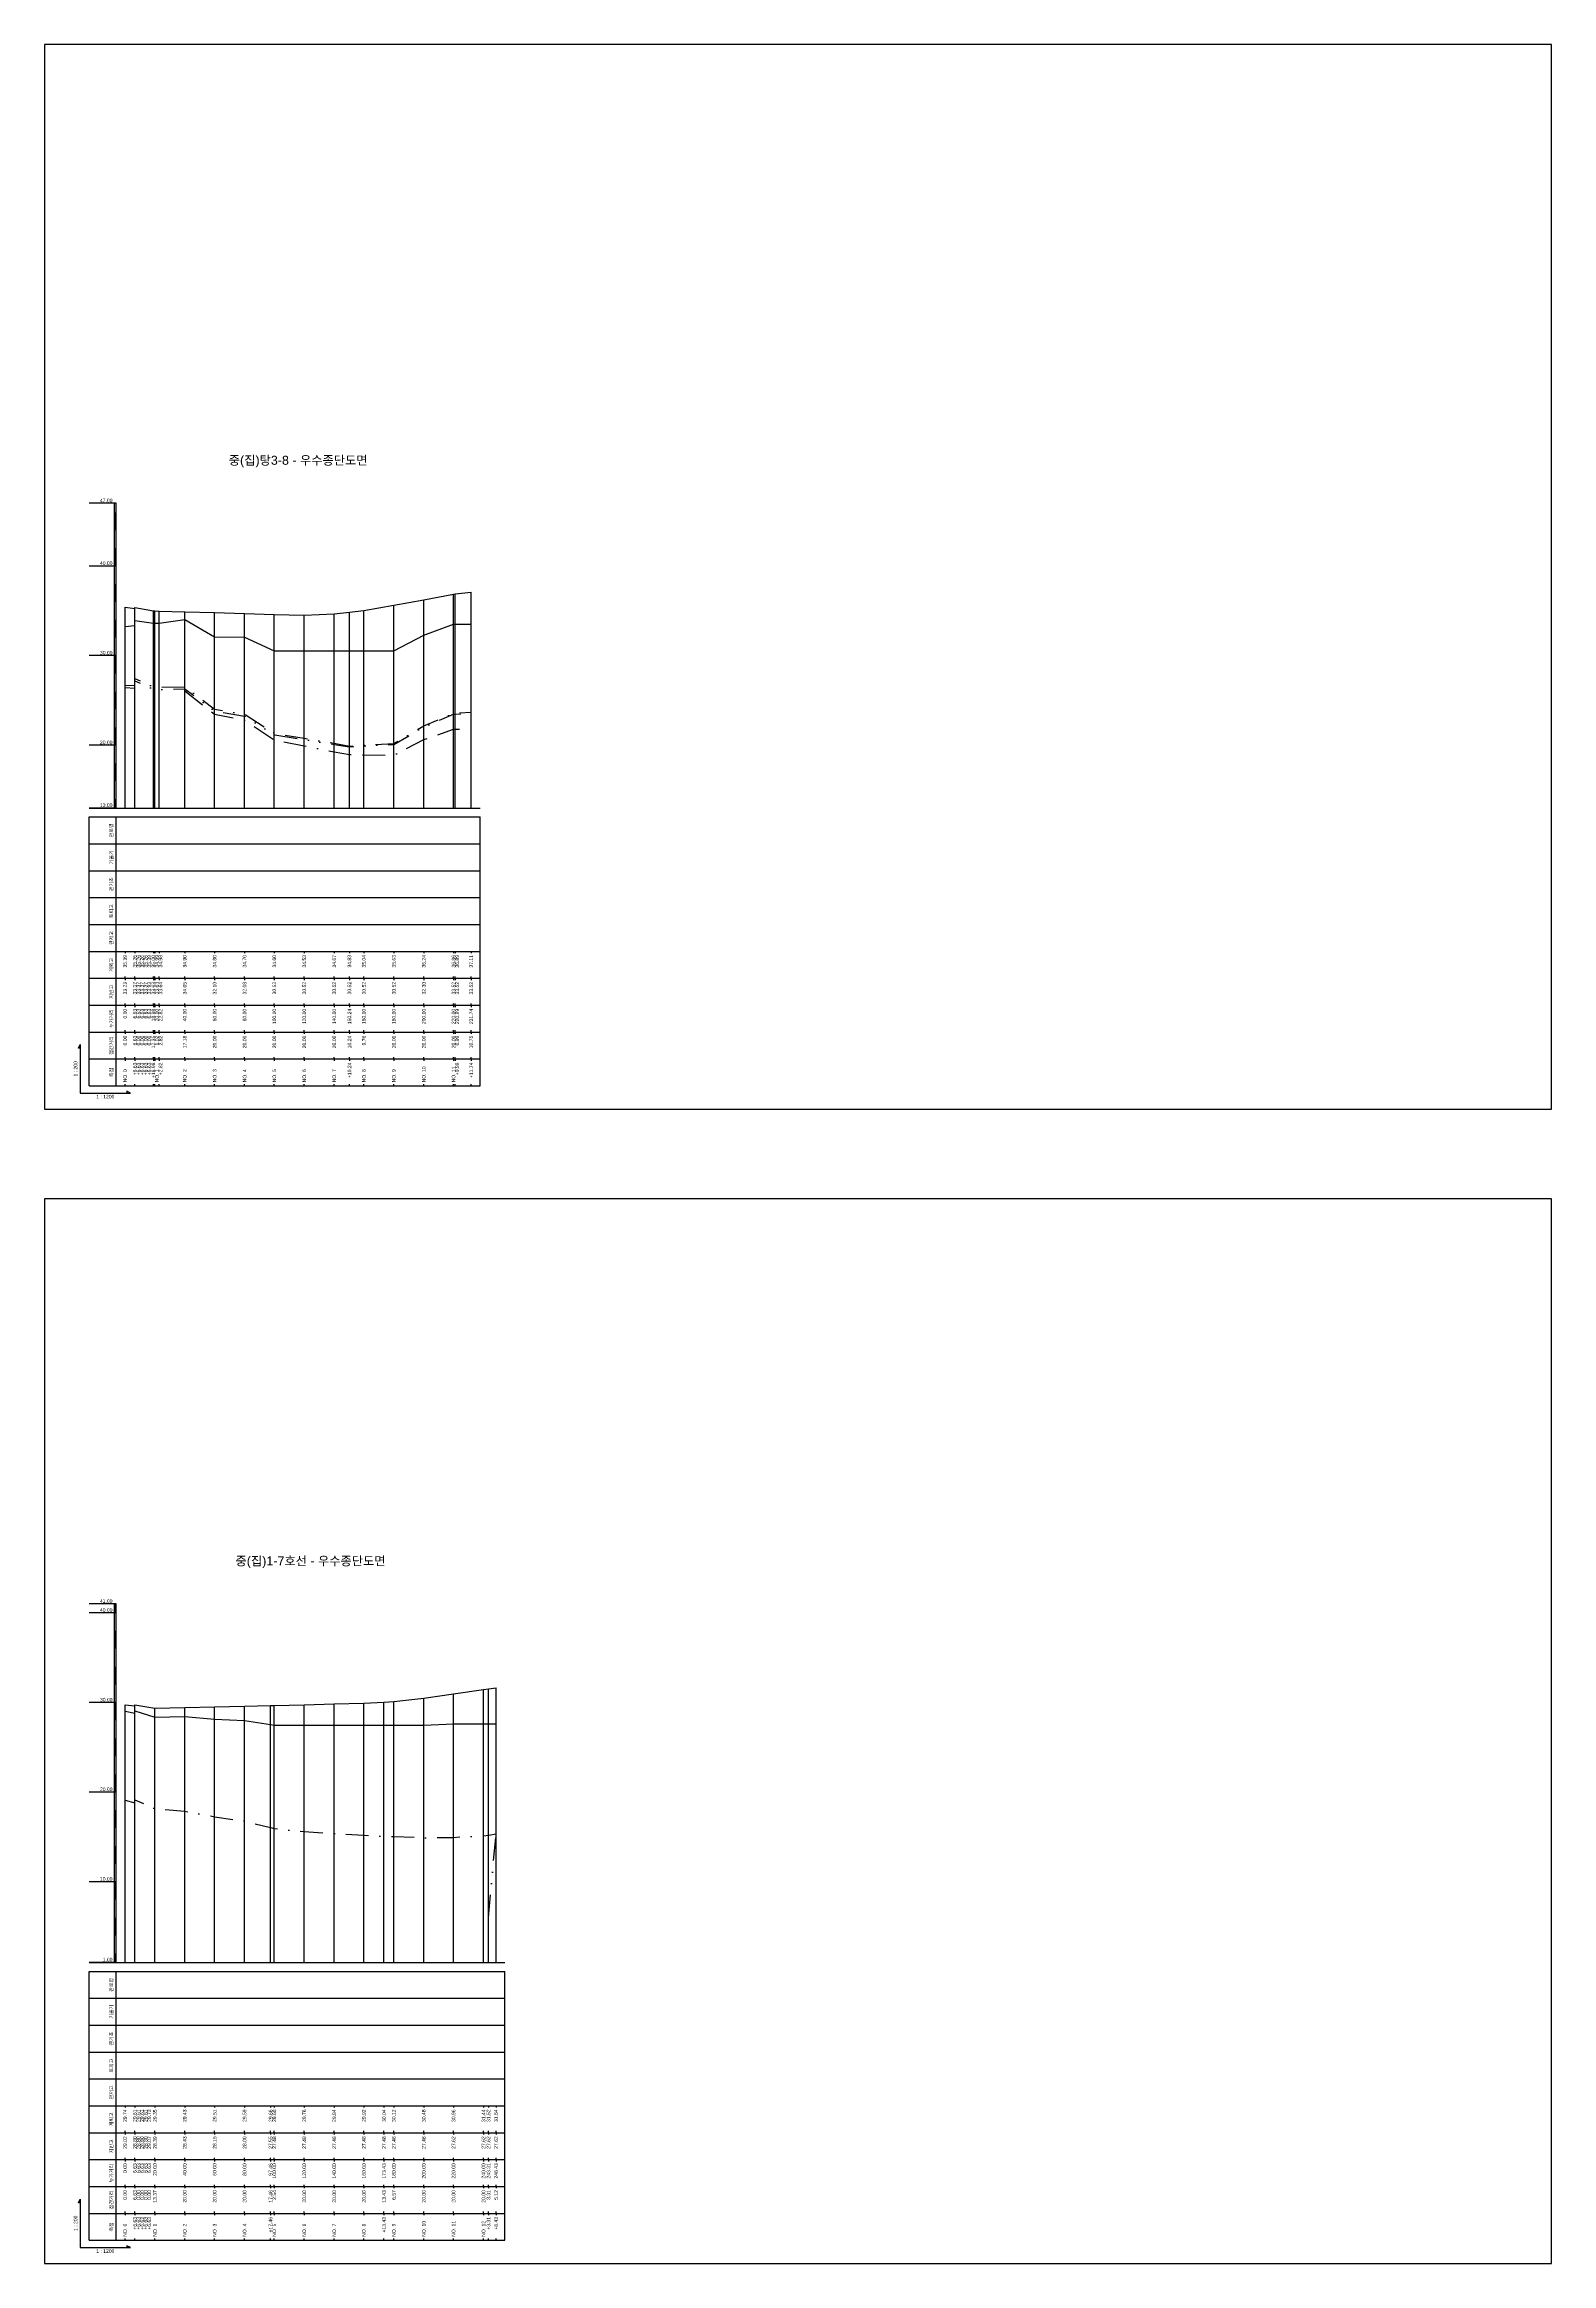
# Model space of a CAD drawing. Header units: millimetres. Extents: x -105495 to 3444, y -108190 to 2013.
# Drawn here: x 20 to 861, y -40572 to -39334 of the extents above; entities that cross this region are included whole.
import ezdxf
from ezdxf.enums import TextEntityAlignment as Align

# ---------------------------------------------------------------- set-up
doc = ezdxf.new("R2010")
doc.units = ezdxf.units.MM
for name, pattern in [('BORDER', [44.45, 12.7, -6.35, 12.7, -6.35, 0, -6.35]), ('DASHDOT', [25.4, 12.7, -6.35, 0, -6.35]), ('DIVIDE', [31.75, 12.7, -6.35, 0, -6.35, 0, -6.35])]:
    doc.linetypes.add(name, pattern=pattern)
for name, color, linetype in [('KZ_종단_계획선', 1, 'Continuous'), ('KZ_종단_노선명', 7, 'Continuous'), ('KZ_종단_도각', 7, 'Continuous'), ('KZ_종단_수직선', 7, 'Continuous'), ('KZ_종단_암선1', 56, 'DASHDOT'), ('KZ_종단_암선2', 4, 'DIVIDE'), ('KZ_종단_암선3', 6, 'BORDER'), ('KZ_종단_지반선', 3, 'Continuous'), ('KZ_종단_테이블문자', 7, 'Continuous'), ('KZ_종단_테이블선', 7, 'Continuous'), ('KZ_종단_폴대', 7, 'Continuous')]:
    doc.layers.add(name, color=color, linetype=linetype)
doc.styles.get("Standard").update_dxf_attribs({"font": 'arial.ttf'})

msp = doc.modelspace()

# ---------------------------------------------------------------- linework, layer by layer
at = {"layer": 'KZ_종단_계획선'}
for points in [[(65, -39648), (70.5, -39648.7), (70.5, -39648.7), (70.5, -39648.7), (70.5, -39648.7), (70.5, -39648.1), (80.8, -39650), (81.7, -39650), (84, -39650.1), (98.3, -39650.5), (115, -39651), (131.7, -39651.5), (148.3, -39652), (165, -39652.4), (181.7, -39651.7), (190.2, -39650.8), (198.3, -39649.8), (215, -39646.9), (231.7, -39643.8), (248.3, -39640.7), (249.2, -39640.5), (258.1, -39639.5)], [(65, -40260.3), (70.5, -40260.9), (70.5, -40260.9), (70.5, -40260.9), (70.5, -40260.9), (70.5, -40260.3), (81.7, -40262.2), (98.3, -40261.8), (115, -40261.4), (131.7, -40261), (146.2, -40260.7), (148.3, -40260.6), (165, -40260.2), (181.7, -40259.8), (198.3, -40259.4), (209.5, -40258.8), (215, -40258.4), (231.7, -40256.6), (248.3, -40254.2), (265, -40251.8), (267.8, -40251.4), (272, -40250.8)]]:
    msp.add_lwpolyline(points, dxfattribs=at)
at = {"layer": 'KZ_종단_도각'}
for points in [[(20, -39928), (861, -39928), (861, -39334), (20, -39334)], [(20, -40572), (861, -40572), (861, -39978), (20, -39978)]]:
    msp.add_lwpolyline(points, close=True, dxfattribs=at)
at = {"layer": 'KZ_종단_수직선'}
for p, q in [((248.3, -39760), (248.3, -39640.7)), ((249.2, -39760), (249.2, -39640.5)), ((258.1, -39760), (258.1, -39639.5)), ((65, -39760), (65, -39648)), ((70.5, -39760), (70.5, -39648.1)), ((70.5, -39760), (70.5, -39648.7)), ((70.5, -39760), (70.5, -39648.7)), ((70.5, -39760), (70.5, -39648.7)), ((70.5, -39760), (70.5, -39648.7)), ((80.8, -39760), (80.8, -39650)), ((81.7, -39760), (81.7, -39650)), ((84, -39760), (84, -39650.1)), ((98.3, -39760), (98.3, -39650.5)), ((115, -39760), (115, -39651)), ((131.7, -39760), (131.7, -39651.5)), ((148.3, -39760), (148.3, -39652)), ((165, -39760), (165, -39652.4)), ((181.7, -39760), (181.7, -39651.7)), ((190.2, -39760), (190.2, -39650.8)), ((198.3, -39760), (198.3, -39649.8)), ((215, -39760), (215, -39646.9)), ((231.7, -39760), (231.7, -39643.8)), ((198.3, -40404), (198.3, -40259.4)), ((209.5, -40404), (209.5, -40258.8)), ((215, -40404), (215, -40258.4)), ((231.7, -40404), (231.7, -40256.6)), ((248.3, -40404), (248.3, -40254.2)), ((265, -40404), (265, -40251.8)), ((267.8, -40404), (267.8, -40251.4)), ((272, -40404), (272, -40250.8)), ((65, -40404), (65, -40260.3)), ((70.5, -40404), (70.5, -40260.3)), ((70.5, -40404), (70.5, -40260.9)), ((70.5, -40404), (70.5, -40260.9)), ((70.5, -40404), (70.5, -40260.9)), ((70.5, -40404), (70.5, -40260.9)), ((81.7, -40404), (81.7, -40262.2)), ((98.3, -40404), (98.3, -40261.8)), ((115, -40404), (115, -40261.4)), ((131.7, -40404), (131.7, -40261)), ((146.2, -40404), (146.2, -40260.7)), ((148.3, -40404), (148.3, -40260.6)), ((165, -40404), (165, -40260.2)), ((181.7, -40404), (181.7, -40259.8))]:
    msp.add_line(p, q, dxfattribs=at)
at = {"layer": 'KZ_종단_암선1', "flags": 128}
for points in [[(65, -39691.4), (70.5, -39691.7), (70.5, -39691.7), (70.5, -39691.7), (70.5, -39691.7), (70.5, -39687.7), (80.8, -39692.4), (81.7, -39692.5), (84, -39692.7), (98.3, -39692.3), (115, -39704.8), (131.7, -39707.7), (148.3, -39718.3), (165, -39721.1), (181.7, -39723.9), (190.2, -39725.4), (198.3, -39724.9), (215, -39724), (231.7, -39714.2), (248.3, -39707.2), (249.2, -39707.1), (258.1, -39706.6)], [(65, -40313.4), (70.5, -40315), (70.5, -40315), (70.5, -40315), (70.5, -40315), (70.5, -40313.2), (81.7, -40318.2), (98.3, -40319.6), (115, -40322.7), (131.7, -40325.1), (146.2, -40328.8), (148.3, -40329.3), (165, -40331), (181.7, -40332), (198.3, -40333), (209.5, -40333.6), (215, -40333.7), (231.7, -40334.4), (248.3, -40334.2), (265, -40333.3), (267.8, -40332.9), (272, -40332.3)]]:
    msp.add_lwpolyline(points, dxfattribs=at)
at = {"layer": 'KZ_종단_암선2', "flags": 128}
for points in [[(65, -39692.8), (70.5, -39693.1), (70.5, -39693.1), (70.5, -39693.1), (70.5, -39693.1), (70.5, -39689.1), (80.8, -39693.6), (81.7, -39693.7), (84, -39693.9), (98.3, -39693.5), (115, -39705.9), (131.7, -39708.7), (148.3, -39719.1), (165, -39721.8), (181.7, -39724.5), (190.2, -39725.8), (198.3, -39725.4), (215, -39724.5), (231.7, -39714.7), (248.3, -39707.7), (249.2, -39707.7), (258.1, -39707.2)], [(267.8, -40379), (272, -40332.5)]]:
    msp.add_lwpolyline(points, dxfattribs=at)
at = {"layer": 'KZ_종단_암선3', "flags": 128}
msp.add_lwpolyline([(98.3, -39694.6), (115, -39707.6), (131.7, -39711), (148.3, -39722), (165, -39725.3), (181.7, -39728.6), (190.2, -39730.2), (198.3, -39730.3), (215, -39730.5), (231.7, -39721.8), (248.3, -39716), (249.2, -39716), (258.1, -39716.1)], dxfattribs=at)
at = {"layer": 'KZ_종단_지반선', "flags": 128}
for points in [[(65, -39658.8), (70.5, -39658.1), (70.5, -39658.1), (70.5, -39658.1), (70.5, -39658.1), (70.5, -39655.3), (80.8, -39656.8), (81.7, -39656.9), (84, -39656.8), (98.3, -39654.8), (115, -39664.5), (131.7, -39664.6), (148.3, -39672.4), (165, -39672.4), (181.7, -39672.4), (190.2, -39672.4), (198.3, -39672.4), (215, -39672.4), (231.7, -39663.5), (248.3, -39657.4), (249.2, -39657.4), (258.1, -39657.4)], [(65, -40263.9), (70.5, -40265), (70.5, -40265), (70.5, -40265), (70.5, -40265), (70.5, -40263.7), (81.7, -40267.1), (98.3, -40266.8), (115, -40268.2), (131.7, -40269), (146.2, -40271.3), (148.3, -40271.6), (165, -40271.6), (181.7, -40271.6), (198.3, -40271.6), (209.5, -40271.6), (215, -40271.6), (231.7, -40271.6), (248.3, -40270.9), (265, -40270.9), (267.8, -40270.9), (272, -40270.9)]]:
    msp.add_lwpolyline(points, dxfattribs=at)
at = {"layer": 'KZ_종단_테이블선'}
for p, q in [((45, -39760), (263.1, -39760)), ((45, -39780), (45, -39765)), ((45, -39765), (263.1, -39765)), ((60, -39780), (60, -39765)), ((263.1, -39780), (263.1, -39765)), ((45, -39795), (45, -39780)), ((45, -39780), (263.1, -39780)), ((60, -39795), (60, -39780)), ((263.1, -39795), (263.1, -39780)), ((45, -39810), (45, -39795)), ((45, -39795), (263.1, -39795)), ((60, -39810), (60, -39795)), ((263.1, -39810), (263.1, -39795)), ((45, -39825), (45, -39810)), ((45, -39810), (263.1, -39810)), ((60, -39825), (60, -39810)), ((263.1, -39825), (263.1, -39810)), ((45, -39840), (45, -39825)), ((45, -39825), (263.1, -39825)), ((60, -39840), (60, -39825)), ((263.1, -39840), (263.1, -39825)), ((45, -39855), (45, -39840)), ((45, -39840), (263.1, -39840)), ((60, -39855), (60, -39840)), ((65, -39840), (65, -39841)), ((70.5, -39840), (70.5, -39841)), ((70.5, -39840), (70.5, -39841)), ((70.5, -39840), (70.5, -39841)), ((70.5, -39840), (70.5, -39841)), ((70.5, -39840), (70.5, -39841)), ((80.8, -39840), (80.8, -39841)), ((81.7, -39840), (81.7, -39841)), ((84, -39840), (84, -39841)), ((98.3, -39840), (98.3, -39841)), ((115, -39840), (115, -39841)), ((131.7, -39840), (131.7, -39841)), ((148.3, -39840), (148.3, -39841)), ((165, -39840), (165, -39841)), ((181.7, -39840), (181.7, -39841)), ((190.2, -39840), (190.2, -39841)), ((198.3, -39840), (198.3, -39841)), ((215, -39840), (215, -39841)), ((231.7, -39840), (231.7, -39841)), ((248.3, -39840), (248.3, -39841)), ((249.2, -39840), (249.2, -39841)), ((258.1, -39840), (258.1, -39841)), ((263.1, -39855), (263.1, -39840)), ((45, -39870), (45, -39855)), ((45, -39855), (263.1, -39855)), ((60, -39870), (60, -39855)), ((65, -39855), (65, -39854)), ((65, -39855), (65, -39856)), ((70.5, -39855), (70.5, -39854)), ((70.5, -39855), (70.5, -39854)), ((70.5, -39855), (70.5, -39854)), ((70.5, -39855), (70.5, -39854)), ((70.5, -39855), (70.5, -39854)), ((70.5, -39855), (70.5, -39856)), ((70.5, -39855), (70.5, -39856)), ((70.5, -39855), (70.5, -39856)), ((70.5, -39855), (70.5, -39856)), ((70.5, -39855), (70.5, -39856)), ((80.8, -39855), (80.8, -39854)), ((80.8, -39855), (80.8, -39856)), ((81.7, -39855), (81.7, -39854)), ((81.7, -39855), (81.7, -39856)), ((84, -39855), (84, -39854)), ((84, -39855), (84, -39856)), ((98.3, -39855), (98.3, -39854)), ((98.3, -39855), (98.3, -39856)), ((115, -39855), (115, -39854)), ((115, -39855), (115, -39856)), ((131.7, -39855), (131.7, -39854)), ((131.7, -39855), (131.7, -39856)), ((148.3, -39855), (148.3, -39854)), ((148.3, -39855), (148.3, -39856)), ((165, -39855), (165, -39854)), ((165, -39855), (165, -39856)), ((181.7, -39855), (181.7, -39854)), ((181.7, -39855), (181.7, -39856)), ((190.2, -39855), (190.2, -39854)), ((190.2, -39855), (190.2, -39856)), ((198.3, -39855), (198.3, -39854)), ((198.3, -39855), (198.3, -39856)), ((215, -39855), (215, -39854)), ((215, -39855), (215, -39856)), ((231.7, -39855), (231.7, -39854)), ((231.7, -39855), (231.7, -39856)), ((248.3, -39855), (248.3, -39854)), ((248.3, -39855), (248.3, -39856)), ((249.2, -39855), (249.2, -39854)), ((249.2, -39855), (249.2, -39856)), ((258.1, -39855), (258.1, -39854)), ((258.1, -39855), (258.1, -39856)), ((263.1, -39870), (263.1, -39855)), ((45, -39885), (45, -39870)), ((45, -39870), (263.1, -39870)), ((60, -39885), (60, -39870)), ((65, -39870), (65, -39869)), ((65, -39870), (65, -39871)), ((70.5, -39870), (70.5, -39869)), ((70.5, -39870), (70.5, -39869)), ((70.5, -39870), (70.5, -39869)), ((70.5, -39870), (70.5, -39869)), ((70.5, -39870), (70.5, -39869)), ((70.5, -39870), (70.5, -39871)), ((70.5, -39870), (70.5, -39871)), ((70.5, -39870), (70.5, -39871)), ((70.5, -39870), (70.5, -39871)), ((70.5, -39870), (70.5, -39871)), ((80.8, -39870), (80.8, -39869)), ((80.8, -39870), (80.8, -39871)), ((81.7, -39870), (81.7, -39869)), ((81.7, -39870), (81.7, -39871)), ((84, -39870), (84, -39869)), ((84, -39870), (84, -39871)), ((98.3, -39870), (98.3, -39869)), ((98.3, -39870), (98.3, -39871)), ((115, -39870), (115, -39869)), ((115, -39870), (115, -39871)), ((131.7, -39870), (131.7, -39869)), ((131.7, -39870), (131.7, -39871)), ((148.3, -39870), (148.3, -39869)), ((148.3, -39870), (148.3, -39871)), ((165, -39870), (165, -39869)), ((165, -39870), (165, -39871)), ((181.7, -39870), (181.7, -39869)), ((181.7, -39870), (181.7, -39871)), ((190.2, -39870), (190.2, -39869)), ((190.2, -39870), (190.2, -39871)), ((198.3, -39870), (198.3, -39869)), ((198.3, -39870), (198.3, -39871)), ((215, -39870), (215, -39869)), ((215, -39870), (215, -39871)), ((231.7, -39870), (231.7, -39869)), ((231.7, -39870), (231.7, -39871)), ((248.3, -39870), (248.3, -39869)), ((248.3, -39870), (248.3, -39871)), ((249.2, -39870), (249.2, -39869)), ((249.2, -39870), (249.2, -39871)), ((258.1, -39870), (258.1, -39869)), ((258.1, -39870), (258.1, -39871)), ((263.1, -39885), (263.1, -39870)), ((45, -39900), (45, -39885)), ((45, -39885), (263.1, -39885)), ((60, -39900), (60, -39885)), ((65, -39885), (65, -39884)), ((65, -39885), (65, -39886)), ((70.5, -39885), (70.5, -39884)), ((70.5, -39885), (70.5, -39884)), ((70.5, -39885), (70.5, -39884)), ((70.5, -39885), (70.5, -39884)), ((70.5, -39885), (70.5, -39884)), ((70.5, -39885), (70.5, -39886)), ((70.5, -39885), (70.5, -39886)), ((70.5, -39885), (70.5, -39886)), ((70.5, -39885), (70.5, -39886)), ((70.5, -39885), (70.5, -39886)), ((80.8, -39885), (80.8, -39884)), ((80.8, -39885), (80.8, -39886)), ((81.7, -39885), (81.7, -39884)), ((81.7, -39885), (81.7, -39886)), ((84, -39885), (84, -39884)), ((84, -39885), (84, -39886)), ((98.3, -39885), (98.3, -39884)), ((98.3, -39885), (98.3, -39886)), ((115, -39885), (115, -39884)), ((115, -39885), (115, -39886)), ((131.7, -39885), (131.7, -39884)), ((131.7, -39885), (131.7, -39886)), ((148.3, -39885), (148.3, -39884)), ((148.3, -39885), (148.3, -39886)), ((165, -39885), (165, -39884)), ((165, -39885), (165, -39886)), ((181.7, -39885), (181.7, -39884)), ((181.7, -39885), (181.7, -39886)), ((190.2, -39885), (190.2, -39884)), ((190.2, -39885), (190.2, -39886)), ((198.3, -39885), (198.3, -39884)), ((198.3, -39885), (198.3, -39886)), ((215, -39885), (215, -39884)), ((215, -39885), (215, -39886)), ((231.7, -39885), (231.7, -39884)), ((231.7, -39885), (231.7, -39886)), ((248.3, -39885), (248.3, -39884)), ((248.3, -39885), (248.3, -39886)), ((249.2, -39885), (249.2, -39884)), ((249.2, -39885), (249.2, -39886)), ((258.1, -39885), (258.1, -39884)), ((258.1, -39885), (258.1, -39886)), ((263.1, -39900), (263.1, -39885)), ((45, -39915), (45, -39900)), ((45, -39900), (263.1, -39900)), ((60, -39915), (60, -39900)), ((65, -39900), (65, -39899)), ((65, -39900), (65, -39901)), ((70.5, -39900), (70.5, -39899)), ((70.5, -39900), (70.5, -39899)), ((70.5, -39900), (70.5, -39899)), ((70.5, -39900), (70.5, -39899)), ((70.5, -39900), (70.5, -39899)), ((70.5, -39900), (70.5, -39901)), ((70.5, -39900), (70.5, -39901)), ((70.5, -39900), (70.5, -39901)), ((70.5, -39900), (70.5, -39901)), ((70.5, -39900), (70.5, -39901)), ((80.8, -39900), (80.8, -39899)), ((80.8, -39900), (80.8, -39901)), ((81.7, -39900), (81.7, -39899)), ((81.7, -39900), (81.7, -39901)), ((84, -39900), (84, -39899)), ((84, -39900), (84, -39901)), ((98.3, -39900), (98.3, -39899)), ((98.3, -39900), (98.3, -39901)), ((115, -39900), (115, -39899)), ((115, -39900), (115, -39901)), ((131.7, -39900), (131.7, -39899)), ((131.7, -39900), (131.7, -39901)), ((148.3, -39900), (148.3, -39899)), ((148.3, -39900), (148.3, -39901)), ((165, -39900), (165, -39899)), ((165, -39900), (165, -39901)), ((181.7, -39900), (181.7, -39899)), ((181.7, -39900), (181.7, -39901)), ((190.2, -39900), (190.2, -39899)), ((190.2, -39900), (190.2, -39901)), ((198.3, -39900), (198.3, -39899)), ((198.3, -39900), (198.3, -39901)), ((215, -39900), (215, -39899)), ((215, -39900), (215, -39901)), ((231.7, -39900), (231.7, -39899)), ((231.7, -39900), (231.7, -39901)), ((248.3, -39900), (248.3, -39899)), ((248.3, -39900), (248.3, -39901)), ((249.2, -39900), (249.2, -39899)), ((249.2, -39900), (249.2, -39901)), ((258.1, -39900), (258.1, -39899)), ((258.1, -39900), (258.1, -39901)), ((263.1, -39915), (263.1, -39900)), ((45, -39915), (263.1, -39915)), ((65, -39915), (65, -39914)), ((70.5, -39915), (70.5, -39914)), ((70.5, -39915), (70.5, -39914)), ((70.5, -39915), (70.5, -39914)), ((70.5, -39915), (70.5, -39914)), ((70.5, -39915), (70.5, -39914)), ((80.8, -39915), (80.8, -39914)), ((81.7, -39915), (81.7, -39914)), ((84, -39915), (84, -39914)), ((98.3, -39915), (98.3, -39914)), ((115, -39915), (115, -39914)), ((131.7, -39915), (131.7, -39914)), ((148.3, -39915), (148.3, -39914)), ((165, -39915), (165, -39914)), ((181.7, -39915), (181.7, -39914)), ((190.2, -39915), (190.2, -39914)), ((198.3, -39915), (198.3, -39914)), ((215, -39915), (215, -39914)), ((231.7, -39915), (231.7, -39914)), ((248.3, -39915), (248.3, -39914)), ((249.2, -39915), (249.2, -39914)), ((258.1, -39915), (258.1, -39914)), ((45, -40404), (277, -40404)), ((45, -40424), (45, -40409)), ((45, -40409), (277, -40409)), ((60, -40424), (60, -40409)), ((277, -40424), (277, -40409)), ((45, -40439), (45, -40424)), ((45, -40424), (277, -40424)), ((60, -40439), (60, -40424)), ((277, -40439), (277, -40424)), ((45, -40454), (45, -40439)), ((45, -40439), (277, -40439)), ((60, -40454), (60, -40439)), ((277, -40454), (277, -40439)), ((45, -40469), (45, -40454)), ((45, -40454), (277, -40454)), ((60, -40469), (60, -40454)), ((277, -40469), (277, -40454)), ((45, -40484), (45, -40469)), ((45, -40469), (277, -40469)), ((60, -40484), (60, -40469)), ((277, -40484), (277, -40469)), ((45, -40499), (45, -40484)), ((45, -40484), (277, -40484)), ((60, -40499), (60, -40484)), ((65, -40484), (65, -40485)), ((70.5, -40484), (70.5, -40485)), ((70.5, -40484), (70.5, -40485)), ((70.5, -40484), (70.5, -40485)), ((70.5, -40484), (70.5, -40485)), ((70.5, -40484), (70.5, -40485)), ((81.7, -40484), (81.7, -40485)), ((98.3, -40484), (98.3, -40485)), ((115, -40484), (115, -40485)), ((131.7, -40484), (131.7, -40485)), ((146.2, -40484), (146.2, -40485)), ((148.3, -40484), (148.3, -40485)), ((165, -40484), (165, -40485)), ((181.7, -40484), (181.7, -40485)), ((198.3, -40484), (198.3, -40485)), ((209.5, -40484), (209.5, -40485)), ((215, -40484), (215, -40485)), ((231.7, -40484), (231.7, -40485)), ((248.3, -40484), (248.3, -40485)), ((265, -40484), (265, -40485)), ((267.8, -40484), (267.8, -40485)), ((272, -40484), (272, -40485)), ((277, -40499), (277, -40484)), ((45, -40514), (45, -40499)), ((45, -40499), (277, -40499)), ((60, -40514), (60, -40499)), ((65, -40499), (65, -40498)), ((65, -40499), (65, -40500)), ((70.5, -40499), (70.5, -40498)), ((70.5, -40499), (70.5, -40498)), ((70.5, -40499), (70.5, -40498)), ((70.5, -40499), (70.5, -40498)), ((70.5, -40499), (70.5, -40498)), ((70.5, -40499), (70.5, -40500)), ((70.5, -40499), (70.5, -40500)), ((70.5, -40499), (70.5, -40500)), ((70.5, -40499), (70.5, -40500)), ((70.5, -40499), (70.5, -40500)), ((81.7, -40499), (81.7, -40498)), ((81.7, -40499), (81.7, -40500)), ((98.3, -40499), (98.3, -40498)), ((98.3, -40499), (98.3, -40500)), ((115, -40499), (115, -40498)), ((115, -40499), (115, -40500)), ((131.7, -40499), (131.7, -40498)), ((131.7, -40499), (131.7, -40500)), ((146.2, -40499), (146.2, -40498)), ((146.2, -40499), (146.2, -40500)), ((148.3, -40499), (148.3, -40498)), ((148.3, -40499), (148.3, -40500)), ((165, -40499), (165, -40498)), ((165, -40499), (165, -40500)), ((181.7, -40499), (181.7, -40498)), ((181.7, -40499), (181.7, -40500)), ((198.3, -40499), (198.3, -40498)), ((198.3, -40499), (198.3, -40500)), ((209.5, -40499), (209.5, -40498)), ((209.5, -40499), (209.5, -40500)), ((215, -40499), (215, -40498)), ((215, -40499), (215, -40500)), ((231.7, -40499), (231.7, -40498)), ((231.7, -40499), (231.7, -40500)), ((248.3, -40499), (248.3, -40498)), ((248.3, -40499), (248.3, -40500)), ((265, -40499), (265, -40498)), ((265, -40499), (265, -40500)), ((267.8, -40499), (267.8, -40498)), ((267.8, -40499), (267.8, -40500)), ((272, -40499), (272, -40498)), ((272, -40499), (272, -40500)), ((277, -40514), (277, -40499)), ((45, -40529), (45, -40514)), ((45, -40514), (277, -40514)), ((60, -40529), (60, -40514)), ((65, -40514), (65, -40513)), ((65, -40514), (65, -40515)), ((70.5, -40514), (70.5, -40513)), ((70.5, -40514), (70.5, -40513)), ((70.5, -40514), (70.5, -40513)), ((70.5, -40514), (70.5, -40513)), ((70.5, -40514), (70.5, -40513)), ((70.5, -40514), (70.5, -40515)), ((70.5, -40514), (70.5, -40515)), ((70.5, -40514), (70.5, -40515)), ((70.5, -40514), (70.5, -40515)), ((70.5, -40514), (70.5, -40515)), ((81.7, -40514), (81.7, -40513)), ((81.7, -40514), (81.7, -40515)), ((98.3, -40514), (98.3, -40513)), ((98.3, -40514), (98.3, -40515)), ((115, -40514), (115, -40513)), ((115, -40514), (115, -40515)), ((131.7, -40514), (131.7, -40513)), ((131.7, -40514), (131.7, -40515)), ((146.2, -40514), (146.2, -40513)), ((146.2, -40514), (146.2, -40515)), ((148.3, -40514), (148.3, -40513)), ((148.3, -40514), (148.3, -40515)), ((165, -40514), (165, -40513)), ((165, -40514), (165, -40515)), ((181.7, -40514), (181.7, -40513)), ((181.7, -40514), (181.7, -40515)), ((198.3, -40514), (198.3, -40513)), ((198.3, -40514), (198.3, -40515)), ((209.5, -40514), (209.5, -40513)), ((209.5, -40514), (209.5, -40515)), ((215, -40514), (215, -40513)), ((215, -40514), (215, -40515)), ((231.7, -40514), (231.7, -40513)), ((231.7, -40514), (231.7, -40515)), ((248.3, -40514), (248.3, -40513)), ((248.3, -40514), (248.3, -40515)), ((265, -40514), (265, -40513)), ((265, -40514), (265, -40515)), ((267.8, -40514), (267.8, -40513)), ((267.8, -40514), (267.8, -40515)), ((272, -40514), (272, -40513)), ((272, -40514), (272, -40515)), ((277, -40529), (277, -40514)), ((45, -40544), (45, -40529)), ((45, -40529), (277, -40529)), ((60, -40544), (60, -40529)), ((65, -40529), (65, -40528)), ((65, -40529), (65, -40530)), ((70.5, -40529), (70.5, -40528)), ((70.5, -40529), (70.5, -40528)), ((70.5, -40529), (70.5, -40528)), ((70.5, -40529), (70.5, -40528)), ((70.5, -40529), (70.5, -40528)), ((70.5, -40529), (70.5, -40530)), ((70.5, -40529), (70.5, -40530)), ((70.5, -40529), (70.5, -40530)), ((70.5, -40529), (70.5, -40530)), ((70.5, -40529), (70.5, -40530)), ((81.7, -40529), (81.7, -40528)), ((81.7, -40529), (81.7, -40530)), ((98.3, -40529), (98.3, -40528)), ((98.3, -40529), (98.3, -40530)), ((115, -40529), (115, -40528)), ((115, -40529), (115, -40530)), ((131.7, -40529), (131.7, -40528)), ((131.7, -40529), (131.7, -40530)), ((146.2, -40529), (146.2, -40528)), ((146.2, -40529), (146.2, -40530)), ((148.3, -40529), (148.3, -40528)), ((148.3, -40529), (148.3, -40530)), ((165, -40529), (165, -40528)), ((165, -40529), (165, -40530)), ((181.7, -40529), (181.7, -40528)), ((181.7, -40529), (181.7, -40530)), ((198.3, -40529), (198.3, -40528)), ((198.3, -40529), (198.3, -40530)), ((209.5, -40529), (209.5, -40528)), ((209.5, -40529), (209.5, -40530)), ((215, -40529), (215, -40528)), ((215, -40529), (215, -40530)), ((231.7, -40529), (231.7, -40528)), ((231.7, -40529), (231.7, -40530)), ((248.3, -40529), (248.3, -40528)), ((248.3, -40529), (248.3, -40530)), ((265, -40529), (265, -40528)), ((265, -40529), (265, -40530)), ((267.8, -40529), (267.8, -40528)), ((267.8, -40529), (267.8, -40530)), ((272, -40529), (272, -40528)), ((272, -40529), (272, -40530)), ((277, -40544), (277, -40529)), ((45, -40559), (45, -40544)), ((45, -40544), (277, -40544)), ((60, -40559), (60, -40544)), ((65, -40544), (65, -40543)), ((65, -40544), (65, -40545)), ((70.5, -40544), (70.5, -40543)), ((70.5, -40544), (70.5, -40543)), ((70.5, -40544), (70.5, -40543)), ((70.5, -40544), (70.5, -40543)), ((70.5, -40544), (70.5, -40543)), ((70.5, -40544), (70.5, -40545)), ((70.5, -40544), (70.5, -40545)), ((70.5, -40544), (70.5, -40545)), ((70.5, -40544), (70.5, -40545)), ((70.5, -40544), (70.5, -40545)), ((81.7, -40544), (81.7, -40543)), ((81.7, -40544), (81.7, -40545)), ((98.3, -40544), (98.3, -40543)), ((98.3, -40544), (98.3, -40545)), ((115, -40544), (115, -40543)), ((115, -40544), (115, -40545)), ((131.7, -40544), (131.7, -40543)), ((131.7, -40544), (131.7, -40545)), ((146.2, -40544), (146.2, -40543)), ((146.2, -40544), (146.2, -40545)), ((148.3, -40544), (148.3, -40543)), ((148.3, -40544), (148.3, -40545)), ((165, -40544), (165, -40543)), ((165, -40544), (165, -40545)), ((181.7, -40544), (181.7, -40543)), ((181.7, -40544), (181.7, -40545)), ((198.3, -40544), (198.3, -40543)), ((198.3, -40544), (198.3, -40545)), ((209.5, -40544), (209.5, -40543)), ((209.5, -40544), (209.5, -40545)), ((215, -40544), (215, -40543)), ((215, -40544), (215, -40545)), ((231.7, -40544), (231.7, -40543)), ((231.7, -40544), (231.7, -40545)), ((248.3, -40544), (248.3, -40543)), ((248.3, -40544), (248.3, -40545)), ((265, -40544), (265, -40543)), ((265, -40544), (265, -40545)), ((267.8, -40544), (267.8, -40543)), ((267.8, -40544), (267.8, -40545)), ((272, -40544), (272, -40543)), ((272, -40544), (272, -40545)), ((277, -40559), (277, -40544)), ((45, -40559), (277, -40559)), ((65, -40559), (65, -40558)), ((70.5, -40559), (70.5, -40558)), ((70.5, -40559), (70.5, -40558)), ((70.5, -40559), (70.5, -40558)), ((70.5, -40559), (70.5, -40558)), ((70.5, -40559), (70.5, -40558)), ((81.7, -40559), (81.7, -40558)), ((98.3, -40559), (98.3, -40558)), ((115, -40559), (115, -40558)), ((131.7, -40559), (131.7, -40558)), ((146.2, -40559), (146.2, -40558)), ((148.3, -40559), (148.3, -40558)), ((165, -40559), (165, -40558)), ((181.7, -40559), (181.7, -40558)), ((198.3, -40559), (198.3, -40558)), ((209.5, -40559), (209.5, -40558)), ((215, -40559), (215, -40558)), ((231.7, -40559), (231.7, -40558)), ((248.3, -40559), (248.3, -40558)), ((265, -40559), (265, -40558)), ((267.8, -40559), (267.8, -40558)), ((272, -40559), (272, -40558))]:
    msp.add_line(p, q, dxfattribs=at)
for points in [[(40, -39894), (39, -39894), (40, -39892), (40, -39919), (68, -39919), (66, -39918), (66, -39919)], [(40, -40538), (39, -40538), (40, -40536), (40, -40563), (68, -40563), (66, -40562), (66, -40563)]]:
    msp.add_lwpolyline(points, dxfattribs=at)
at = {"layer": 'KZ_종단_폴대'}
for p, q in [((60, -39590), (45, -39590)), ((60, -39625), (45, -39625)), ((60, -39675), (45, -39675)), ((60, -39725), (45, -39725)), ((60, -39760), (45, -39760)), ((60, -40204), (45, -40204)), ((60, -40209), (45, -40209)), ((60, -40259), (45, -40259)), ((60, -40309), (45, -40309)), ((60, -40359), (45, -40359)), ((60, -40404), (45, -40404))]:
    msp.add_line(p, q, dxfattribs=at)
for points in [[(60, -39760), (60, -39590), (59, -39590), (59, -39760), (60, -39760)], [(60, -40404), (60, -40204), (59, -40204), (59, -40404), (60, -40404)]]:
    msp.add_lwpolyline(points, dxfattribs=at)
at = {"layer": 'KZ_종단_폴대', "const_width": 1}
for points in [[(59.5, -39605), (59.5, -39595)], [(59.5, -39625), (59.5, -39615)], [(59.5, -39645), (59.5, -39635)], [(59.5, -39665), (59.5, -39655)], [(59.5, -39685), (59.5, -39675)], [(59.5, -39705), (59.5, -39695)], [(59.5, -39725), (59.5, -39715)], [(59.5, -39745), (59.5, -39735)], [(59.5, -39760), (59.5, -39755)], [(59.5, -40209), (59.5, -40204)], [(59.5, -40229), (59.5, -40219)], [(59.5, -40249), (59.5, -40239)], [(59.5, -40269), (59.5, -40259)], [(59.5, -40289), (59.5, -40279)], [(59.5, -40309), (59.5, -40299)], [(59.5, -40329), (59.5, -40319)], [(59.5, -40349), (59.5, -40339)], [(59.5, -40369), (59.5, -40359)], [(59.5, -40389), (59.5, -40379)], [(59.5, -40404), (59.5, -40399)]]:
    msp.add_lwpolyline(points, dxfattribs=at)

# ---------------------------------------------------------------- texts
at = {"layer": 'KZ_종단_노선명'}
for s, p in [('중(집)탕3-8 - 우수종단도면', (161.6, -39570)), ('중(집)1-7호선 - 우수종단도면', (168.5, -40184))]:
    msp.add_text(s, height=5, dxfattribs=at).set_placement(p, align=Align.BOTTOM_CENTER)
at = {"layer": 'KZ_종단_테이블문자'}
for s, p in [('35.39', (65, -39842)), ('35.26', (70.5, -39842)), ('35.26', (72.5, -39842)), ('35.26', (74.5, -39842)), ('35.26', (76.5, -39842)), ('35.39', (78.5, -39842)), ('35.00', (80.8, -39842)), ('34.99', (82.8, -39842)), ('34.98', (84.8, -39842)), ('34.90', (98.3, -39842)), ('34.80', (115, -39842)), ('34.70', (131.7, -39842)), ('34.60', (148.3, -39842)), ('34.53', (165, -39842)), ('34.67', (181.7, -39842)), ('34.83', (190.2, -39842)), ('35.04', (198.3, -39842)), ('35.63', (215, -39842)), ('36.24', (231.7, -39842)), ('36.86', (248.3, -39842)), ('36.89', (250.3, -39842)), ('37.11', (258.1, -39842)), ('33.23', (65, -39857)), ('33.37', (70.5, -39857)), ('33.37', (72.5, -39857)), ('33.37', (74.5, -39857)), ('33.37', (76.5, -39857)), ('33.93', (78.5, -39857)), ('33.63', (80.8, -39857)), ('33.63', (82.8, -39857)), ('33.64', (84.8, -39857)), ('34.05', (98.3, -39857)), ('32.10', (115, -39857)), ('32.08', (131.7, -39857)), ('30.52', (148.3, -39857)), ('30.52', (165, -39857)), ('30.52', (181.7, -39857)), ('30.52', (190.2, -39857)), ('30.52', (198.3, -39857)), ('30.52', (215, -39857)), ('32.30', (231.7, -39857)), ('33.52', (248.3, -39857)), ('33.52', (250.3, -39857)), ('33.52', (258.1, -39857)), ('0.00', (65, -39872)), ('6.63', (70.5, -39872)), ('6.63', (72.5, -39872)), ('6.63', (74.5, -39872)), ('6.63', (76.5, -39872)), ('6.63', (78.5, -39872)), ('18.98', (80.8, -39872)), ('20.00', (82.8, -39872)), ('22.82', (84.8, -39872)), ('40.00', (98.3, -39872)), ('60.00', (115, -39872)), ('80.00', (131.7, -39872)), ('100.00', (148.3, -39872)), ('120.00', (165, -39872)), ('140.00', (181.7, -39872)), ('150.24', (190.2, -39872)), ('160.00', (198.3, -39872)), ('180.00', (215, -39872)), ('200.00', (231.7, -39872)), ('220.00', (248.3, -39872)), ('220.99', (250.3, -39872)), ('231.74', (258.1, -39872)), ('0.00', (65, -39887)), ('6.63', (70.5, -39887)), ('0.00', (72.5, -39887)), ('0.00', (74.5, -39887)), ('0.00', (76.5, -39887)), ('0.00', (78.5, -39887)), ('12.35', (80.8, -39887)), ('1.02', (82.8, -39887)), ('2.82', (84.8, -39887)), ('17.18', (98.3, -39887)), ('20.00', (115, -39887)), ('20.00', (131.7, -39887)), ('20.00', (148.3, -39887)), ('20.00', (165, -39887)), ('20.00', (181.7, -39887)), ('10.24', (190.2, -39887)), ('9.76', (198.3, -39887)), ('20.00', (215, -39887)), ('20.00', (231.7, -39887)), ('20.00', (248.3, -39887)), ('0.99', (250.3, -39887)), ('10.75', (258.1, -39887)), ('+6.63', (70.5, -39902)), ('+6.63', (72.5, -39902)), ('+6.63', (74.5, -39902)), ('+6.63', (76.5, -39902)), ('+6.63', (78.5, -39902)), ('+18.98', (80.8, -39902)), ('+2.82', (84.8, -39902)), ('+10.24', (190.2, -39902)), ('+0.99', (250.3, -39902)), ('+11.74', (258.1, -39902)), ('29.74', (65, -40486)), ('29.61', (70.5, -40486)), ('29.61', (72.5, -40486)), ('29.61', (74.5, -40486)), ('29.61', (76.5, -40486)), ('29.73', (78.5, -40486)), ('29.35', (81.7, -40486)), ('29.43', (98.3, -40486)), ('29.51', (115, -40486)), ('29.59', (131.7, -40486)), ('29.66', (146.2, -40486)), ('29.68', (148.3, -40486)), ('29.76', (165, -40486)), ('29.84', (181.7, -40486)), ('29.92', (198.3, -40486)), ('30.04', (209.5, -40486)), ('30.12', (215, -40486)), ('30.48', (231.7, -40486)), ('30.96', (248.3, -40486)), ('31.44', (265, -40486)), ('31.52', (267.8, -40486)), ('31.64', (272, -40486)), ('29.02', (65, -40501)), ('28.80', (70.5, -40501)), ('28.80', (72.5, -40501)), ('28.80', (74.5, -40501)), ('28.80', (76.5, -40501)), ('29.07', (78.5, -40501)), ('28.39', (81.7, -40501)), ('28.43', (98.3, -40501)), ('28.15', (115, -40501)), ('28.00', (131.7, -40501)), ('27.55', (146.2, -40501)), ('27.48', (148.3, -40501)), ('27.48', (165, -40501)), ('27.48', (181.7, -40501)), ('27.48', (198.3, -40501)), ('27.48', (209.5, -40501)), ('27.48', (215, -40501)), ('27.48', (231.7, -40501)), ('27.62', (248.3, -40501)), ('27.62', (265, -40501)), ('27.62', (267.8, -40501)), ('27.62', (272, -40501)), ('0.00', (65, -40516)), ('6.63', (70.5, -40516)), ('6.63', (72.5, -40516)), ('6.63', (74.5, -40516)), ('6.63', (76.5, -40516)), ('6.63', (78.5, -40516)), ('20.00', (81.7, -40516)), ('40.00', (98.3, -40516)), ('60.00', (115, -40516)), ('80.00', (131.7, -40516)), ('97.46', (146.2, -40516)), ('100.00', (148.3, -40516)), ('120.00', (165, -40516)), ('140.00', (181.7, -40516)), ('160.00', (198.3, -40516)), ('173.43', (209.5, -40516)), ('180.00', (215, -40516)), ('200.00', (231.7, -40516)), ('220.00', (248.3, -40516)), ('240.00', (265, -40516)), ('243.31', (267.8, -40516)), ('248.43', (272, -40516)), ('0.00', (65, -40531)), ('6.63', (70.5, -40531)), ('0.00', (72.5, -40531)), ('0.00', (74.5, -40531)), ('0.00', (76.5, -40531)), ('0.00', (78.5, -40531)), ('13.37', (81.7, -40531)), ('20.00', (98.3, -40531)), ('20.00', (115, -40531)), ('20.00', (131.7, -40531)), ('17.46', (146.2, -40531)), ('2.54', (148.3, -40531)), ('20.00', (165, -40531)), ('20.00', (181.7, -40531)), ('20.00', (198.3, -40531)), ('13.43', (209.5, -40531)), ('6.57', (215, -40531)), ('20.00', (231.7, -40531)), ('20.00', (248.3, -40531)), ('20.00', (265, -40531)), ('3.31', (267.8, -40531)), ('5.12', (272, -40531)), ('+6.63', (70.5, -40546)), ('+6.63', (72.5, -40546)), ('+6.63', (74.5, -40546)), ('+6.63', (76.5, -40546)), ('+6.63', (78.5, -40546)), ('+17.46', (146.2, -40546)), ('+13.43', (209.5, -40546)), ('+3.31', (267.8, -40546)), ('+8.43', (272, -40546))]:
    msp.add_text(s, height=2, rotation=90, dxfattribs=at).set_placement(p, align=Align.MIDDLE_RIGHT)
for s, p in [('NO. 0', (65, -39913)), ('NO. 1', (82.8, -39913)), ('NO. 2', (98.3, -39913)), ('NO. 3', (115, -39913)), ('NO. 4', (131.7, -39913)), ('NO. 5', (148.3, -39913)), ('NO. 6', (165, -39913)), ('NO. 7', (181.7, -39913)), ('NO. 8', (198.3, -39913)), ('NO. 9', (215, -39913)), ('NO. 10', (231.7, -39913)), ('NO. 11', (248.3, -39913)), ('NO. 0', (65, -40557)), ('NO. 1', (81.7, -40557)), ('NO. 2', (98.3, -40557)), ('NO. 3', (115, -40557)), ('NO. 4', (131.7, -40557)), ('NO. 5', (148.3, -40557)), ('NO. 6', (165, -40557)), ('NO. 7', (181.7, -40557)), ('NO. 8', (198.3, -40557)), ('NO. 9', (215, -40557)), ('NO. 10', (231.7, -40557)), ('NO. 11', (248.3, -40557)), ('NO. 12', (265, -40557))]:
    msp.add_text(s, height=2, rotation=90, dxfattribs=at).set_placement(p, align=Align.MIDDLE_LEFT)
at = {"layer": 'KZ_종단_테이블선'}
for s, p in [('관로명', (59, -39772.5)), ('기울기', (59, -39787.5)), ('관기초', (59, -39802.5)), ('토피고', (59, -39817.5)), ('관저고', (59, -39832.5)), ('계획고', (59, -39847.5)), ('지반고', (59, -39862.5)), ('누가거리', (59, -39877.5)), ('점간거리', (59, -39892.5)), ('1 : 200', (39, -39905.5)), ('측점', (59, -39907.5)), ('관로명', (59, -40416.5)), ('기울기', (59, -40431.5)), ('관기초', (59, -40446.5)), ('토피고', (59, -40461.5)), ('관저고', (59, -40476.5)), ('계획고', (59, -40491.5)), ('지반고', (59, -40506.5)), ('누가거리', (59, -40521.5)), ('점간거리', (59, -40536.5)), ('1 : 200', (39, -40549.5)), ('측점', (59, -40551.5))]:
    msp.add_text(s, height=2, rotation=90, dxfattribs=at).set_placement(p, align=Align.BOTTOM_CENTER)
for p in [(54, -39920), (54, -40564)]:
    msp.add_text('1 : 1200', height=2, dxfattribs=at).set_placement(p, align=Align.TOP_CENTER)
at = {"layer": 'KZ_종단_폴대'}
for s, p in [('47.00', (58, -39590)), ('40.00', (58, -39625)), ('30.00', (58, -39675)), ('20.00', (58, -39725)), ('13.00', (58, -39760)), ('41.00', (58, -40204)), ('40.00', (58, -40209)), ('30.00', (58, -40259)), ('20.00', (58, -40309)), ('10.00', (58, -40359)), ('1.00', (58, -40404))]:
    msp.add_text(s, height=2, dxfattribs=at).set_placement(p, align=Align.BOTTOM_RIGHT)

doc.saveas('drawing.dxf')
